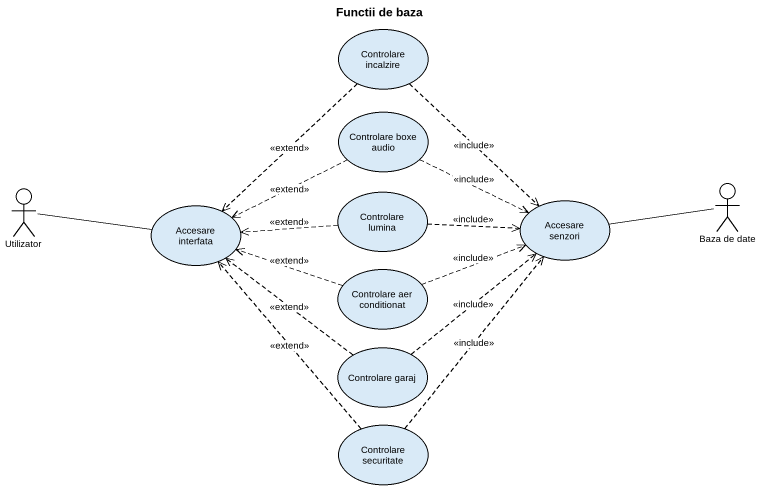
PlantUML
@startuml
title Functii de baza
usecase "Controlare incalzire" as Controlare_incalzire
usecase "Controlare boxe audio" as Controlare_boxe_audio
actor Utilizator
usecase "Controlare lumina" as Controlare_lumina
usecase "Accesare senzori" as Accesare_senzori
actor "Baza de date" as Baza_de_date
usecase "Accesare interfata" as Accesare_interfata
usecase "Controlare aer conditionat" as Controlare_aer_conditionat
usecase "Controlare garaj" as Controlare_garaj
usecase "Controlare securitate" as Controlare_securitate
Controlare_incalzire ..> Accesare_senzori : <<include>>
Controlare_incalzire ..> Accesare_interfata : <<extend>>
Controlare_boxe_audio .right.> Accesare_senzori : <<include>>
Controlare_boxe_audio .left.> Accesare_interfata : <<extend>>
Controlare_lumina .right.> Accesare_senzori : <<include>>
Controlare_lumina .left.> Accesare_interfata : <<extend>>
Accesare_senzori -right- Baza_de_date
Accesare_interfata -left- Utilizator
Controlare_aer_conditionat .right.> Accesare_senzori : <<include>>
Controlare_aer_conditionat .left.> Accesare_interfata : <<extend>>
Controlare_garaj .up.> Accesare_senzori : <<include>>
Controlare_garaj .up.> Accesare_interfata : <<extend>>
Controlare_securitate .up.> Accesare_senzori : <<include>>
Controlare_securitate .up.> Accesare_interfata : <<extend>>
@enduml
